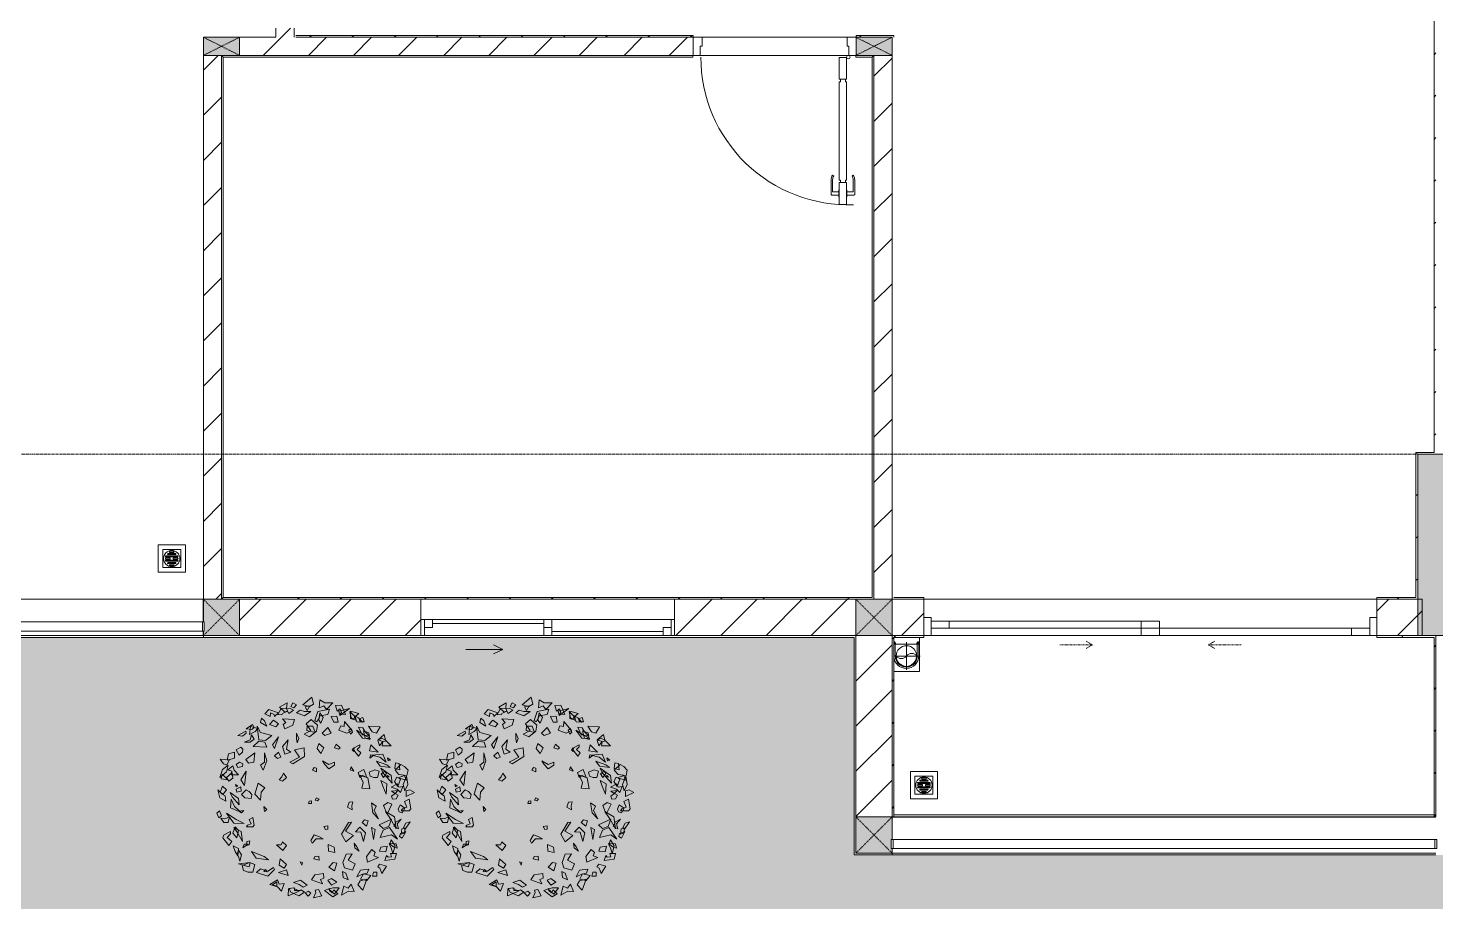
# Model space of a CAD drawing. Header units: millimetres. Extents: x 5359 to 218750, y -16347 to 109893.
# Drawn here: x 61286 to 69053, y 23068 to 27887 of the extents above; entities that cross this region are included whole.
import ezdxf

# ---------------------------------------------------------------- set-up
doc = ezdxf.new("R2010")
doc.units = ezdxf.units.MM
for name, pattern in [('Dash', [6, 3, -3]), ('Grid Line', [22.225, 12.7, -3.175, 3.175, -3.175]), ('IMPORT-CENTER _3_', [10.16, 6.35, -1.27, 1.27, -1.27])]:
    doc.linetypes.add(name, pattern=pattern)
for name, color, linetype, lineweight in [('0-1', 7, 'Continuous', 5), ('A-DETL-GENF-1', 9, 'Continuous', 9), ('A-DOOR', 31, 'Continuous', 9), ('A-DOOR-1', 9, 'Continuous', 9), ('A-DOOR-FRAM', 31, 'Continuous', 9), ('A-DOOR-HDLN', 31, 'Dash', 9), ('A-FLOR-1', 9, 'Continuous', 9), ('A-FLOR-HRAL', 11, 'Continuous', 9), ('A-FLOR-HRAL-1', 9, 'Continuous', 9), ('A-FLOR-PATT', 8, 'Continuous', 9), ('A-GLAZ', 151, 'Continuous', 9), ('A-WALL', 113, 'Continuous', 9), ('A-WALL-1', 53, 'Continuous', 18), ('A-WALL-2', 9, 'Continuous', 9), ('A-WALL-3', 113, 'Continuous', 18), ('A-WALL-PATT-1', 10, 'Continuous', 9), ('A-WALL-PATT-2', 9, 'Continuous', 9), ('A-WALL-PATT-3', 111, 'Continuous', 9), ('G-IMPT', 8, 'Continuous', 9), ('G-IMPT-1', 8, 'IMPORT-CENTER _3_', 9), ('I-WALL-1', 53, 'Continuous', 18), ('I-WALL-2', 9, 'Continuous', 9), ('L-PLNT', 71, 'Continuous', 9), ('M-EQPM', 50, 'Continuous', 9), ('S-BEAM-1', 9, 'Continuous', 9), ('S-COLS', 52, 'Continuous', 9), ('S-COLS-1', 253, 'Continuous', 5), ('S-COLS-2', 53, 'Continuous', 18), ('S-COLS-3', 9, 'Continuous', 9), ('S-COLS-4', 52, 'Continuous', 18), ('S-COLS-5', 52, 'Dash', 9), ('S-COLS-HDLN', 52, 'Dash', 9), ('S-COLS-HDLN-1', 9, 'Dash', 9), ('S-GRID-1', 1, 'Grid Line', 9)]:
    doc.layers.add(name, color=color, linetype=linetype, lineweight=lineweight)
pattern_1 = [(45, (0, 0), (-124.4508, 124.4508), [])]
pattern_2 = [(45, (0, 0), (-116.67262, 116.67262), [])]

# ---------------------------------------------------------------- blocks, each defined once
blk = doc.blocks.new('NCV_TKTC_KET CAU_rvt-1-TKCS_MB ĐỊNH VỊ CỔNG-HÀNG RÀO')
at = {"layer": 'S-COLS-1'}
blk.add_hatch(color=256, dxfattribs=at).paths.add_polyline_path([(69352.6, 24536.9), (69352.6, 25536.9), (68952.6, 25536.9), (68952.6, 24536.9)])
at = {"layer": 'S-BEAM-1'}
blk.add_line((69052.6, 23535.3), (66052.6, 23535.3), dxfattribs=at)
at = {"layer": 'S-COLS-2'}
for p, q in [((69352.6, 25536.9), (68952.6, 25536.9)), ((68952.6, 25536.9), (68952.6, 24536.9)), ((68952.6, 24536.9), (69352.6, 24536.9))]:
    blk.add_line(p, q, dxfattribs=at)
blk = doc.blocks.new('DOOR_CW_01 CANH MO-PANEL KINH - DIW_01-900x2200-CỬA GỖ VÂN LAMINATE-553393-TKCS_MB ĐỊNH VỊ CỔNG-HÀNG RÀO')
at = {"layer": 'A-DETL-GENF-1'}
for p, q in [((-397, 872), (-357, 872)), ((-397, 752), (-397, 872)), ((-357, 872), (-357, 752)), ((-442, 737), (-442, 816.5)), ((-399, 820.5), (-438, 820.5)), ((-434, 799.5), (-434, 737)), ((-399, 803.5), (-430, 803.5)), ((-399, 831.8), (-397, 831.8)), ((-399, 792.2), (-399, 831.8)), ((-397, 792.2), (-399, 792.2)), ((-397, 792.2), (-397, 831.8)), ((-357, 792.2), (-357, 831.8)), ((-355, 831.8), (-357, 831.8)), ((-357, 792.2), (-355, 792.2)), ((-355, 792.2), (-355, 831.8)), ((-355, 820.5), (-316, 820.5)), ((-355, 803.5), (-324, 803.5)), ((-320, 799.5), (-320, 737)), ((-312, 737), (-312, 816.5)), ((-433.9, 711.2), (-427.3, 715.8)), ((-357, 752), (-397, 752)), ((-397, 738), (-391, 738)), ((-397, 738), (-397, 196)), ((-363, 752), (-391, 752)), ((-391, 752), (-391, 738)), ((-363, 738), (-363, 752)), ((-357, 738), (-363, 738)), ((-357, 196), (-357, 738)), ((-320.1, 711.2), (-326.7, 715.8)), ((-397, 196), (-391, 196)), ((-357, 182), (-397, 182)), ((-397, 182), (-397, 62)), ((-391, 196), (-391, 182)), ((-391, 182), (-363, 182)), ((-357, 196), (-363, 196)), ((-363, 182), (-363, 196)), ((-357, 62), (-357, 182)), ((-397, 62), (-357, 62))]:
    blk.add_line(p, q, dxfattribs=at)
blk.add_circle((-407, 60), 10, dxfattribs=at)
for centre, radius, start, end in [((-407, 60), 814, 360, 92), ((-438, 816.5), 4, 90, 180), ((-430, 799.5), 4, 90, 180), ((-324, 799.5), 4, 360, 90), ((-316, 816.5), 4, 0, 90), ((-397, 737), 45, 180, 215), ((-397, 737), 37, 180, 215), ((-357, 737), 37, 325, 0), ((-357, 737), 45, 325, 0)]:
    blk.add_arc(centre, radius, start, end, dxfattribs=at)
at = {"layer": 'A-DOOR-1'}
for p, q in [((-410, 50), (-450, 50)), ((-450, 50), (-450, -50)), ((-410, 0), (-410, 50)), ((-400, 0), (-410, 0)), ((-407, 50), (-382, 50)), ((-400, -50), (-400, 0)), ((410, 0), (400, 0)), ((400, 0), (400, -50)), ((450, 50), (410, 50)), ((410, 50), (410, 0)), ((450, -50), (450, 50)), ((-450, -50), (-400, -50)), ((400, -50), (450, -50))]:
    blk.add_line(p, q, dxfattribs=at)
blk = doc.blocks.new('Railing - 50 x 10mm-457210-TKCS_MB ĐỊNH VỊ CỔNG-HÀNG RÀO')
at = {"layer": 'A-FLOR-HRAL-1'}
for p, q in [((25, 5), (-25, 5)), ((-25, 5), (-25, -5)), ((25, -5), (25, 5)), ((-25, -5), (25, -5))]:
    blk.add_line(p, q, dxfattribs=at)
blk = doc.blocks.new('Railing - Railing-641389-TKCS_MB ĐỊNH VỊ CỔNG-HÀNG RÀO')
at = {"layer": 'A-FLOR-HRAL-1'}
for p, q in [((39339.1, 15351.2), (38244.1, 15351.2)), ((38244.1, 15301.2), (39339.1, 15301.2))]:
    blk.add_line(p, q, dxfattribs=at)
at = {"rotation": 90.00000000000001}
for p in [(38219.1, 15326.2), (39344.1, 15326.2)]:
    blk.add_blockref('Railing - 50 x 10mm-457210-TKCS_MB ĐỊNH VỊ CỔNG-HÀNG RÀO', p, dxfattribs=at)
blk = doc.blocks.new('G1_SOF - BO TRU - 100x200-745959-TKCS_MB ĐỊNH VỊ CỔNG-HÀNG RÀO')
at = {"layer": 'S-COLS-3'}
blk.add_hatch(color=256, dxfattribs=at).paths.add_polyline_path([(50, -100), (50, 98.4), (-50, 98.4), (-50, -100), (0, -100)])
at = {"layer": 'S-COLS-2'}
for p, q in [((-50, 98.4), (-50, -100)), ((50, -100), (50, 98.4)), ((-50, -100), (50, -100))]:
    blk.add_line(p, q, dxfattribs=at)
at = {"layer": 'S-COLS-HDLN-1'}
for p, q in [((50, 100), (-50, -100)), ((-50, 100), (50, -100))]:
    blk.add_line(p, q, dxfattribs=at)
blk = doc.blocks.new('G1_SOF - BO TRU - 100x200-V25-TKCS_MB ĐỊNH VỊ CỔNG-HÀNG RÀO')
at = {"layer": 'S-COLS-3'}
blk.add_hatch(color=256, dxfattribs=at).paths.add_polyline_path([(50, -100), (50, 100), (-50, 100), (-50, -100)])
at = {"layer": 'S-COLS-2'}
for p, q in [((50, 100), (-50, 100)), ((-50, 100), (-50, -100)), ((50, -100), (50, 100)), ((-50, -100), (50, -100))]:
    blk.add_line(p, q, dxfattribs=at)
at = {"layer": 'S-COLS-HDLN-1'}
for p, q in [((50, 100), (-50, -100)), ((-50, 100), (50, -100))]:
    blk.add_line(p, q, dxfattribs=at)
blk = doc.blocks.new('Railing - Railing-790605-TKCS_MB ĐỊNH VỊ CỔNG-HÀNG RÀO')
at = {"layer": 'A-FLOR-HRAL-1'}
for p, q in [((39444.1, 18476.2), (39454.1, 18466.2)), ((39454.1, 18466.2), (42044.2, 18466.2)), ((39454.1, 15486.2), (39454.1, 18466.2)), ((42044.2, 18476.2), (42044.2, 18466.2)), ((42944.2, 18466.2), (42944.2, 18476.2)), ((42944.2, 18466.2), (43034.1, 18466.2)), ((43044.1, 18476.2), (43034.1, 18466.2)), ((43034.1, 18466.2), (43034.1, 15486.2)), ((39444.1, 15476.2), (39454.1, 15486.2))]:
    blk.add_line(p, q, dxfattribs=at)
blk = doc.blocks.new('NCV_TKTC_TANG 1_rvt-1-TKCS_MB ĐỊNH VỊ CỔNG-HÀNG RÀO')
at = {"layer": 'A-WALL-PATT-1'}
h = blk.add_hatch(dxfattribs=at)
h.set_pattern_fill('FP_2', color=256, style=0, pattern_type=2)
h.set_pattern_definition(pattern_1)
h.paths.add_polyline_path([(62752.6, 27836.9), (62752.6, 27886.9), (62652.6, 27886.9), (62652.6, 27836.9), (62702.6, 27836.9)])
h.paths.add_polyline_path([(62702.6, 28786.9), (62752.6, 28786.9), (62752.6, 28836.9), (62652.6, 28836.9), (62652.6, 28786.9)])
h = blk.add_hatch(dxfattribs=at)
h.set_pattern_fill('FP_2', color=256, style=0, pattern_type=2)
h.set_pattern_definition(pattern_1)
h.paths.add_polyline_path([(63459.6, 27736.9), (64954.2, 27736.9), (64954.2, 27836.9), (62452.6, 27836.9), (62452.6, 27736.9)])
h = blk.add_hatch(dxfattribs=at)
h.set_pattern_fill('FP_2', color=256, style=0, pattern_type=2)
h.set_pattern_definition(pattern_1)
h.paths.add_polyline_path([(62252.6, 24736.9), (62352.6, 24736.9), (62352.6, 27736.9), (62252.6, 27736.9), (62252.6, 24746.9)])
h = blk.add_hatch(dxfattribs=at)
h.set_pattern_fill('FP_2', color=256, style=0, pattern_type=2)
h.set_pattern_definition(pattern_1)
h.paths.add_polyline_path([(66052.6, 24736.9), (66052.6, 27736.9), (65952.6, 27736.9), (65952.6, 24736.9)])
at = {"layer": 'A-WALL-PATT-2'}
h = blk.add_hatch(dxfattribs=at)
h.set_pattern_fill('FP_3', color=256, style=0, pattern_type=2)
h.set_pattern_definition(pattern_2)
h.paths.add_polyline_path([(69052.6, 25546.9), (69052.6, 32236.9), (69042.6, 32236.9), (69042.6, 25546.9)])
h = blk.add_hatch(dxfattribs=at)
h.set_pattern_fill('FP_3', color=256, style=0, pattern_type=2)
h.set_pattern_definition(pattern_2)
h.paths.add_polyline_path([(66052.6, 27836.9), (66062.6, 27836.9), (66062.6, 27846.9), (65854.2, 27846.9), (65854.2, 27836.9), (65952.6, 27836.9)])
h.paths.add_polyline_path([(62762.6, 27836.9), (64954.2, 27836.9), (64954.2, 27846.9), (62762.6, 27846.9)])
h = blk.add_hatch(dxfattribs=at)
h.set_pattern_fill('FP_3', color=256, style=0, pattern_type=2)
h.set_pattern_definition(pattern_2)
h.paths.add_polyline_path([(68942.6, 24746.9), (68952.6, 24746.9), (68952.6, 25546.9), (68942.6, 25546.9), (68942.6, 25075.3)])
h = blk.add_hatch(dxfattribs=at)
h.set_pattern_fill('FP_3', color=256, style=0, pattern_type=2)
h.set_pattern_definition(pattern_2)
h.paths.add_polyline_path([(65952.6, 24736.9), (65952.6, 24746.9), (62362.6, 24746.9), (62362.6, 24736.9), (65880.5, 24736.9)])
h = blk.add_hatch(dxfattribs=at)
h.set_pattern_fill('FP_3', color=256, style=0, pattern_type=2)
h.set_pattern_definition(pattern_2)
h.paths.add_polyline_path([(68727.6, 24736.9), (68952.6, 24736.9), (68952.6, 24746.9), (68727.6, 24746.9)])
h.paths.add_polyline_path([(66227.6, 24736.9), (66227.6, 24746.9), (66062.6, 24746.9), (66062.6, 24736.9)])
h = blk.add_hatch(dxfattribs=at)
h.set_pattern_fill('FP_3', color=256, style=0, pattern_type=2)
h.set_pattern_definition(pattern_2)
h.paths.add_polyline_path([(66052.6, 23537.4), (66062.6, 23537.4), (66062.6, 24536.9), (66052.6, 24536.9), (66052.6, 24089)])
h = blk.add_hatch(dxfattribs=at)
h.set_pattern_fill('FP_3', color=256, style=0, pattern_type=2)
h.set_pattern_definition(pattern_2)
h.paths.add_polyline_path([(69052.6, 24526.9), (69052.6, 24536.9), (68727.6, 24536.9), (68727.6, 24526.9), (69042.6, 24526.9)])
h.paths.add_polyline_path([(66227.6, 24526.9), (66227.6, 24536.9), (66062.6, 24536.9), (66062.6, 24526.9), (66223.6, 24526.9)])
h = blk.add_hatch(dxfattribs=at)
h.set_pattern_fill('FP_3', color=256, style=0, pattern_type=2)
h.set_pattern_definition(pattern_2)
h.paths.add_polyline_path([(69042.6, 23537.4), (69052.6, 23537.4), (69052.6, 24526.9), (69042.6, 24526.9), (69042.6, 24089)])
at = {"layer": 'A-FLOR-1'}
for p, q in [((65004.2, 27836.9), (65804.2, 27836.9)), ((65814.2, 27736.9), (64994.2, 27736.9)), ((66227.6, 24736.9), (68727.6, 24736.9)), ((68727.6, 24736.9), (66227.6, 24736.9)), ((66267.6, 24536.9), (67427.6, 24536.9)), ((66052.6, 23536.9), (69052.6, 23536.9))]:
    blk.add_line(p, q, dxfattribs=at)
at = {"layer": 'A-WALL-1'}
for p, q in [((62652.6, 27836.9), (62452.6, 27836.9)), ((62352.6, 24736.9), (62352.6, 27736.9)), ((65952.6, 27736.9), (65952.6, 24736.9)), ((66052.6, 24736.9), (66052.6, 27736.9)), ((62252.6, 24746.9), (62252.6, 24736.9)), ((62252.6, 24736.9), (62352.6, 24736.9)), ((65952.6, 24736.9), (66052.6, 24736.9))]:
    blk.add_line(p, q, dxfattribs=at)
at = {"layer": 'A-WALL-2'}
for p, q in [((62652.6, 27886.9), (62652.6, 27836.9)), ((62752.6, 27836.9), (62752.6, 27886.9)), ((64954.2, 27836.9), (62762.6, 27836.9)), ((62762.6, 27836.9), (64954.2, 27836.9)), ((65004.2, 27836.9), (65804.2, 27836.9)), ((62252.6, 27736.9), (62252.6, 24746.9)), ((62452.6, 27736.9), (64954.2, 27736.9)), ((65814.2, 27736.9), (64994.2, 27736.9)), ((61152.6, 24736.9), (62252.2, 24736.9)), ((62252.2, 24611.9), (62252.2, 24736.9)), ((62252.2, 24536.9), (62252.2, 24561.9))]:
    blk.add_line(p, q, dxfattribs=at)
at = {"layer": 'I-WALL-1'}
for p, q in [((69042.6, 32226.9), (69042.6, 25546.9)), ((64954.2, 27846.9), (62762.6, 27846.9)), ((64954.2, 27836.9), (64954.2, 27846.9)), ((66062.6, 27846.9), (65854.2, 27846.9)), ((65854.2, 27846.9), (65854.2, 27836.9)), ((66062.6, 27836.9), (66062.6, 27846.9)), ((68952.6, 25546.9), (68942.6, 25546.9)), ((68942.6, 25546.9), (68942.6, 24746.9)), ((69042.6, 25546.9), (68952.6, 25546.9)), ((68952.6, 24746.9), (68952.6, 25536.9)), ((68952.6, 25536.9), (69052.6, 25536.9)), ((65942.6, 24746.9), (62362.6, 24746.9)), ((62362.6, 24736.9), (63452.6, 24736.9)), ((64852.6, 24736.9), (65952.6, 24736.9)), ((65952.6, 24736.9), (65952.6, 24746.9)), ((66227.6, 24746.9), (66062.6, 24746.9)), ((66062.6, 24736.9), (66227.6, 24736.9)), ((66227.6, 24736.9), (66227.6, 24746.9)), ((68942.6, 24746.9), (68727.6, 24746.9)), ((68727.6, 24746.9), (68727.6, 24736.9)), ((68727.6, 24736.9), (68952.6, 24736.9)), ((68952.6, 24736.9), (68952.6, 24746.9)), ((66052.6, 24536.9), (66052.6, 23537.4)), ((66062.6, 24536.9), (66052.6, 24536.9)), ((66227.6, 24536.9), (66062.6, 24536.9)), ((66062.6, 23537.4), (66062.6, 24526.9)), ((66062.6, 24526.9), (66227.6, 24526.9)), ((66227.6, 24526.9), (66227.6, 24536.9)), ((69052.6, 24536.9), (68727.6, 24536.9)), ((68727.6, 24536.9), (68727.6, 24526.9)), ((68727.6, 24526.9), (69042.6, 24526.9)), ((69042.6, 24526.9), (69042.6, 23537.4)), ((69052.6, 24526.9), (69052.6, 24536.9)), ((69052.6, 23537.4), (69052.6, 24526.9)), ((66052.6, 23537.4), (66062.6, 23537.4)), ((69042.6, 23537.4), (69052.6, 23537.4))]:
    blk.add_line(p, q, dxfattribs=at)
at = {"layer": 'I-WALL-2'}
for p, q in [((66062.6, 23547.4), (69042.6, 23547.4)), ((69042.6, 23537.4), (66062.6, 23537.4))]:
    blk.add_line(p, q, dxfattribs=at)
at = {"layer": 'A-DOOR-1', "rotation": 180}
blk.add_blockref('DOOR_CW_01 CANH MO-PANEL KINH - DIW_01-900x2200-CỬA GỖ VÂN LAMINATE-553393-TKCS_MB ĐỊNH VỊ CỔNG-HÀNG RÀO', (65404.2, 27786.9), dxfattribs=at)
at = {"layer": 'A-FLOR-HRAL-1'}
for name in ['Railing - Railing-790605-TKCS_MB ĐỊNH VỊ CỔNG-HÀNG RÀO', 'Railing - Railing-641389-TKCS_MB ĐỊNH VỊ CỔNG-HÀNG RÀO']:
    blk.add_blockref(name, (22908.5, 9260.7), dxfattribs=at)
at = {"layer": 'S-COLS-3', "rotation": 89.99999999999945}
for name, p in [('G1_SOF - BO TRU - 100x200-V25-TKCS_MB ĐỊNH VỊ CỔNG-HÀNG RÀO', (62352.6, 27786.9)), ('G1_SOF - BO TRU - 100x200-745959-TKCS_MB ĐỊNH VỊ CỔNG-HÀNG RÀO', (65952.6, 27786.9))]:
    blk.add_blockref(name, p, dxfattribs=at)
blk = doc.blocks.new('1_FAMILY RVT - W01-WxH 1400x1400xmm-389822-TKCS_MB ĐỊNH VỊ CỔNG-HÀNG RÀO')
at = {"layer": 'A-GLAZ'}
for p, q in [((248.4, 172.39), (299.2, 197.79)), ((248.4, 172.39), (299.2, 146.99)), ((248.4, 172.39), (451.6, 172.39)), ((-700, 96.19), (-700, -103.81)), ((700, 96.19), (-700, 96.19)), ((-700, 96.19), (-636.5, 96.19)), ((-680.95, 96.19), (-680.95, 7.29)), ((-636.5, 96.19), (-22.225, 96.19)), ((-636.5, 96.19), (-636.5, 51.74)), ((-22.225, 7.29), (-22.225, 96.19)), ((-22.225, 96.19), (22.225, 96.19)), ((22.225, 96.19), (680.95, 96.19)), ((22.225, 96.19), (22.225, 7.29)), ((680.95, 96.19), (700, 96.19)), ((680.95, 96.19), (680.95, 7.29)), ((700, -103.81), (700, 96.19)), ((-700, 7.29), (-680.95, 7.29)), ((-636.5, 51.74), (-680.95, 51.74)), ((-680.95, 7.29), (-22.225, 7.29)), ((-636.5, 73.965), (-22.225, 73.965)), ((22.225, 51.74), (-22.225, 51.74)), ((-22.225, 7.29), (22.225, 7.29)), ((22.225, 29.515), (636.5, 29.515)), ((22.225, 7.29), (636.5, 7.29)), ((636.5, 51.74), (636.5, 7.29)), ((680.95, 51.74), (636.5, 51.74)), ((636.5, 7.29), (700, 7.29)), ((-700, -103.81), (700, -103.81))]:
    blk.add_line(p, q, dxfattribs=at)
blk = doc.blocks.new('DEG_02-DEG_03 - DEG_02-2500x2400mm-CỬA ĐI 02 CÁNH TRƯỢT-625766-TKCS_MB ĐỊNH VỊ CỔNG-HÀNG RÀO')
at = {"layer": 'A-DOOR'}
for p, q in [((-1110, 100), (-1210, 100)), ((-1210, 100), (-1210, 60)), ((-1110, 60), (-1110, 100)), ((-1110, 100), (-50, 100)), ((50, 100), (-50, 100)), ((-50, 100), (-50, 60)), ((50, 60), (50, 100)), ((-1210, 60), (-1110, 60)), ((-50, 60), (-1110, 60)), ((50, 60), (-50, 60)), ((-50, 60), (-50, 20)), ((-50, 60), (50, 60)), ((-50, 20), (50, 20)), ((50, 20), (50, 60)), ((50, 60), (1110, 60)), ((1110, 20), (50, 20)), ((1210, 60), (1110, 60)), ((1110, 60), (1110, 20)), ((1110, 20), (1210, 20)), ((1210, 20), (1210, 60))]:
    blk.add_line(p, q, dxfattribs=at)
at = {"layer": 'A-DOOR-FRAM'}
for p, q in [((-1210, 100), (-1250, 100)), ((-1250, 100), (-1250, 0)), ((-1210, 0), (-1210, 100)), ((1250, 100), (1210, 100)), ((1210, 100), (1210, 0)), ((1250, 0), (1250, 100)), ((-1250, 0), (-1210, 0)), ((1210, 0), (1250, 0))]:
    blk.add_line(p, q, dxfattribs=at)
at = {"layer": 'A-DOOR-HDLN'}
for p, q in [((-320.4, 151.1), (-355, 171.1)), ((320.4, 151.1), (355, 171.1)), ((-500.4, 151.1), (-320.4, 151.1)), ((-320.4, 151.1), (-355, 131.1)), ((320.4, 151.1), (355, 131.1)), ((500.4, 151.1), (320.4, 151.1))]:
    blk.add_line(p, q, dxfattribs=at)
blk = doc.blocks.new('Railing - 50 x 10mm-1251311-TKCS_MB ĐỊNH VỊ CỔNG-HÀNG RÀO')
at = {"layer": 'A-FLOR-HRAL'}
for p, q in [((25, 5), (-25, 5)), ((-25, 5), (-25, -5)), ((25, -5), (25, 5)), ((-25, -5), (25, -5))]:
    blk.add_line(p, q, dxfattribs=at)
blk = doc.blocks.new('Railing - Railing-1602710-TKCS_MB ĐỊNH VỊ CỔNG-HÀNG RÀO')
at = {"layer": 'A-FLOR-HRAL'}
for p, q in [((69047.6, 23412.4), (66057.6, 23412.4)), ((66057.6, 23362.4), (69047.6, 23362.4))]:
    blk.add_line(p, q, dxfattribs=at)
at = {"rotation": 90}
for p in [(66052.6, 23387.4), (69052.6, 23387.4)]:
    blk.add_blockref('Railing - 50 x 10mm-1251311-TKCS_MB ĐỊNH VỊ CỔNG-HÀNG RÀO', p, dxfattribs=at)
blk = doc.blocks.new('TKTC_XREF_251221_MB TANG 1 - TKTC_XREF_260130_MB TANG 1_dwg_CUM U_DN100-V135-TKCS_MB ĐỊNH VỊ CỔNG-HÀNG RÀO')
at = {"layer": 'G-IMPT'}
blk.add_hatch(color=256, dxfattribs=at).paths.add_polyline_path([(61, 0), (58.9, 15.8), (52.8, 30.5), (43.1, 43.1), (30.5, 52.8), (15.8, 58.9), (0, 61), (0, 57), (14.8, 55.1), (28.5, 49.4), (40.3, 40.3), (49.4, 28.5), (55.1, 14.8), (57, 0), (55.1, -14.8), (49.4, -28.5), (40.3, -40.3), (28.5, -49.4), (14.8, -55.1), (0, -57), (0, -61), (15.8, -58.9), (30.5, -52.8), (43.1, -43.1), (52.8, -30.5), (58.9, -15.8)])
for p, q in [((-79.1, 66.6), (-79.1, 63.4)), ((-76.6, 66.6), (-76.6, 63.4)), ((-74.6, 66.6), (-74.6, 63.4)), ((-72.7, 69.3), (-72.7, 60.7)), ((-66.9, 67.9), (-71.7, 67.9)), ((-66.9, 62.1), (-71.7, 62.1)), ((-65, 69), (0, 69)), ((-79.1, -63.4), (-79.1, -66.6)), ((-76.6, -63.4), (-76.6, -66.6)), ((-74.6, -63.4), (-74.6, -66.6)), ((-72.7, -60.7), (-72.7, -68.6)), ((-66.9, -62.1), (-71.7, -62.1)), ((-66.9, -67.9), (-71.7, -67.9))]:
    blk.add_line(p, q, dxfattribs=at)
at = {"layer": 'G-IMPT', "flags": 128}
for points in [[(-72.7, 67.6), (-78.1, 67.6), (-78.1, 62.4), (-72.7, 62.4)], [(-71.7, 59.2), (-66.9, 59.2), (-66.9, 70.8), (-71.7, 70.8)], [(-66.9, 70.8), (-66.9, 72.7), (-65, 72.7), (-65, 57.3), (-66.9, 57.3), (-66.9, 59.2)], [(-65, 61), (0, 61), (0, 57)], [(-72.7, -62.4), (-78.1, -62.4), (-78.1, -67.6), (-72.7, -67.6)], [(-66.9, -68.7), (-66.9, -59.2), (-71.7, -59.2)], [(-66.9, -59.2), (-66.9, -57.3), (-65, -57.3), (-65, -68.7)], [(-65, -61), (0, -61), (0, -57)]]:
    blk.add_lwpolyline(points, dxfattribs=at)
at = {"layer": 'G-IMPT'}
for centre, radius, start, end in [((-78.1, 66.6), 0.96, 90, 180), ((-78.1, 63.4), 0.96, 180, 270), ((-71.1, 69.3), 1.56, 112.61986, 247.38014), ((-67.9, 65), 4.8, 143.1301, 216.8699), ((-71.1, 60.7), 1.56, 112.61986, 247.38014), ((0, 0), 69, 271.95476, 90), ((0, 0), 61, 270, 90), ((0, 0), 57, 270, 90), ((-78.1, -63.4), 0.96, 90, 180), ((-78.1, -66.6), 0.96, 180, 270), ((-71.1, -60.7), 1.56, 112.61986, 247.38014), ((-67.9, -65), 4.8, 143.1301, 216.8699)]:
    blk.add_arc(centre, radius, start, end, dxfattribs=at)
blk = doc.blocks.new('TKTC_XREF_251221_MB TANG 1 - TKTC_XREF_260130_MB TANG 1_dwg_$cc-V136-TKCS_MB ĐỊNH VỊ CỔNG-HÀNG RÀO')
at = {"layer": 'G-IMPT'}
blk.add_circle((0, 0), 0.5, dxfattribs=at)
for centre, radius, start, end in [((0, 0), 0.5, 90, 270), ((0.188, 0.25), 0.313, 126.8699, 233.1301), ((-0.188, -0.25), 0.313, 306.8699, 53.1301)]:
    blk.add_arc(centre, radius, start, end, dxfattribs=at)
at = {"layer": 'G-IMPT-1'}
for p, q in [((-0.673, 0), (0.673, 0)), ((0, -0.673), (0, 0.607))]:
    blk.add_line(p, q, dxfattribs=at)
blk = doc.blocks.new('TKTC_XREF_251221_MB TANG 1 - TKTC_XREF_260130_MB TANG 1_dwg_THU NUOC - THU NUOC-444531-TKCS_MB TẦNG 1-4202120-TKCS_MB ĐỊNH VỊ CỔNG-HÀNG RÀO')
at = {"layer": 'M-EQPM'}
for p, q in [((-23.3, 10.8), (40.9, 10.8)), ((40.9, 4.8), (-23.3, 4.8)), ((-11, 23.3), (28.5, 23.3)), ((28.5, 17.3), (-11, 17.3)), ((-1.1, 35.6), (18.5, 35.6)), ((18.5, 29.6), (-1.1, 29.6)), ((-23.3, -13.6), (40.9, -13.6)), ((40.9, -19.6), (-23.3, -19.6)), ((-11, -26.1), (28.5, -26.1)), ((28.5, -32.1), (-11, -32.1)), ((-1.1, -38.5), (18.5, -38.5)), ((18.5, -44.5), (-1.1, -44.5))]:
    blk.add_line(p, q, dxfattribs=at)
at = {"layer": 'M-EQPM', "flags": 128}
for points in [[(83.7, -79.4), (83.7, 70.6), (-66.3, 70.6), (-66.3, -79.4)], [(58.7, -54.4), (58.7, 45.6), (-41.3, 45.6), (-41.3, -54.4)]]:
    blk.add_lwpolyline(points, close=True, dxfattribs=at)
for points in [[(-23.3, -1.2), (0.7, -1.2), (0.7, -7.2), (-23.3, -7.2)], [(40.9, -7.2), (16.7, -7.2), (16.7, -1.2), (40.9, -1.2)]]:
    blk.add_lwpolyline(points, dxfattribs=at)
at = {"layer": 'M-EQPM'}
for centre, radius, start, end in [((8.7, -4.4), 45, 360, 180), ((8.7, -4.4), 45, 360, 180), ((-23.3, 7.8), 3, 90, 270), ((-11, 20.3), 3, 90, 270), ((-1.1, 32.6), 3, 90, 270), ((18.5, 32.6), 3, 270, 90), ((28.5, 20.3), 3, 270, 90), ((40.9, 7.8), 3, 270, 90), ((8.7, -4.4), 45, 180, 360), ((8.7, -4.4), 45, 180, 360), ((-23.3, -4.2), 3, 90, 270), ((-23.3, -16.6), 3, 90, 270), ((-11, -29.1), 3, 90, 270), ((-1.1, -41.5), 3, 90, 270), ((18.5, -41.5), 3, 270, 90), ((28.5, -29.1), 3, 270, 90), ((40.9, -4.2), 3, 270, 90), ((40.9, -16.6), 3, 270, 90)]:
    blk.add_arc(centre, radius, start, end, dxfattribs=at)
blk = doc.blocks.new('TKTC_XREF_251221_MB TANG 1 - TKTC_XREF_260130_MB TANG 1_dwg-4202109-TKCS_MB ĐỊNH VỊ CỔNG-HÀNG RÀO')
at = {"layer": 'G-IMPT'}
blk.add_line((-137089.5, -376857.8), (-136948.6, -376857.8), dxfattribs=at)
at = {"layer": 'G-IMPT', "flags": 128}
for points in [[(-137089.5, -376857.7), (-136948.3, -376857.7), (-136948.6, -376819.7)], [(-136948.6, -376857.8), (-136948.6, -377007.5), (-137089.1, -377007.5)]]:
    blk.add_lwpolyline(points, dxfattribs=at)
for p in [(-141082.3, -376380.4), (-136932.3, -377630.4)]:
    blk.add_blockref('TKTC_XREF_251221_MB TANG 1 - TKTC_XREF_260130_MB TANG 1_dwg_THU NUOC - THU NUOC-444531-TKCS_MB TẦNG 1-4202120-TKCS_MB ĐỊNH VỊ CỔNG-HÀNG RÀO', p)
for name, p, xscale, yscale, zscale, rotation in [('TKTC_XREF_251221_MB TANG 1 - TKTC_XREF_260130_MB TANG 1_dwg_CUM U_DN100-V135-TKCS_MB ĐỊNH VỊ CỔNG-HÀNG RÀO', (-137021, -376922.7), 0.9975000000000007, 0.9975000000000007, 0.9975000000000007, 270.0009913382947), ('TKTC_XREF_251221_MB TANG 1 - TKTC_XREF_260130_MB TANG 1_dwg_$cc-V136-TKCS_MB ĐỊNH VỊ CỔNG-HÀNG RÀO', (-137020.1, -376922.7), 113.7150000000073, 113.7150000000073, 113.7150000000073, 89.99900866374671)]:
    blk.add_blockref(name, p, dxfattribs=dict(xscale=xscale, yscale=yscale, zscale=zscale, rotation=rotation))
blk = doc.blocks.new('TKTC_XREF_251221_MB TANG 1 - TKTC_XREF_251221_MB TANG 1-2038492-TKCS_MB ĐỊNH VỊ CỔNG-HÀNG RÀO')
blk.add_blockref('TKTC_XREF_251221_MB TANG 1 - TKTC_XREF_260130_MB TANG 1_dwg-4202109-TKCS_MB ĐỊNH VỊ CỔNG-HÀNG RÀO', (169499.1, 384109.7))
blk = doc.blocks.new('CAY BACH TRINH - CAY BACH TRINH_dwg-2249800-TKCS_MB ĐỊNH VỊ CỔNG-HÀNG RÀO')
at = {"layer": 'G-IMPT', "flags": 128}
for points in [[(-357, 1653), (-250, 1541), (-201, 1603), (-123, 1566), (-133, 1703), (-220, 1653)], [(7, 1749), (-25, 1628), (43, 1591), (160, 1616)], [(-715, 1368), (-728, 1408), (-805, 1472), (-663, 1508), (-663, 1385)], [(-648, 1504), (-672, 1392), (-758, 1347), (-746, 1419), (-706, 1444)], [(-477, 1437), (-459, 1512), (-646, 1555)], [(-578, 1452), (-505, 1613), (-404, 1608), (-431, 1511), (-482, 1548), (-505, 1489), (-486, 1456)], [(-83, 1327), (-48, 1351), (-99, 1506), (-301, 1542), (-270, 1454), (-140, 1428)], [(-133, 1478), (-191, 1403), (-152, 1303), (-113, 1353)], [(23, 1503), (131, 1428), (267, 1478), (209, 1528), (131, 1503)], [(121, 1587), (40, 1602), (86, 1521)], [(335, 1653), (267, 1616), (316, 1566), (365, 1591)], [(533, 1553), (590, 1452), (520, 1446), (509, 1467), (423, 1512), (399, 1468), (319, 1525), (383, 1562)], [(423, 1516), (443, 1553), (433, 1653), (560, 1578), (472, 1491)], [(579, 1478), (745, 1541), (813, 1466), (725, 1416), (716, 1478), (657, 1453), (647, 1416)], [(-1174, 1238), (-1112, 1130), (-1037, 1152), (-972, 1252)], [(-989, 1076), (-860, 1099), (-799, 1231), (-876, 1225), (-913, 1152)], [(-874, 1403), (-896, 1328), (-826, 1327), (-809, 1379)], [(-870, 1320), (-769, 1323), (-719, 1438), (-798, 1395)], [(-556, 1333), (-692, 1179), (-600, 1129), (-460, 1181), (-492, 1255), (-553, 1247)], [(-428, 1425), (-446, 1319), (-376, 1318), (-327, 1420)], [(-269, 1228), (-328, 1128), (-220, 1091), (-172, 1128)], [(14, 1366), (-94, 1266), (-74, 1166), (43, 1066), (140, 1116), (23, 1178), (101, 1291)], [(-50, 1140), (92, 1178), (86, 1252), (-14, 1249)], [(511, 1378), (306, 1366), (335, 1266), (472, 1203), (501, 1278), (452, 1316)], [(667, 1353), (579, 1291), (628, 1241), (735, 1278)], [(696, 1091), (891, 1141), (949, 1253), (920, 1016), (803, 1003)], [(871, 1391), (823, 1341), (784, 1253), (891, 1316)], [(1064, 1244), (1080, 1108), (985, 1158), (937, 1212)], [(1027, 1278), (998, 1228), (1037, 1191), (1135, 1203)], [(-1364, 914), (-1208, 910), (-1218, 988), (-1136, 1017), (-1240, 1107), (-1267, 1010)], [(-1164, 910), (-1135, 1007), (-1204, 1044), (-1282, 1000), (-1216, 980)], [(-766, 1181), (-866, 1042), (-1009, 1038), (-900, 1094)], [(-996, 1019), (-915, 1047), (-883, 1171), (-978, 1137)], [(-697, 1145), (-671, 1210), (-634, 1180), (-660, 1114)], [(267, 1128), (228, 1041), (257, 966), (267, 1041)], [(413, 1016), (443, 853), (365, 803), (472, 766), (511, 903)], [(647, 866), (579, 1066), (686, 928)], [(813, 978), (784, 891), (1018, 903), (920, 991)], [(1047, 1103), (998, 1028), (1066, 978), (1164, 978), (1066, 1016)], [(1144, 1166), (1135, 1128), (1203, 1078), (1281, 1091)], [(-1279, 631), (-1217, 768), (-1027, 752), (-1169, 714)], [(-1010, 928), (-1137, 803), (-990, 828)], [(-993, 702), (-1009, 756), (-1064, 751)], [(-840, 791), (-799, 735), (-718, 839), (-724, 876), (-821, 927), (-821, 894), (-775, 847)], [(-717, 878), (-717, 816), (-688, 841)], [(-415, 941), (-483, 878), (-454, 853), (-386, 878)], [(-113, 953), (-201, 878), (-152, 778), (-84, 866)], [(140, 878), (131, 728), (335, 603), (384, 628), (218, 716), (306, 841)], [(579, 803), (540, 716), (599, 691), (647, 741)], [(823, 791), (784, 653), (842, 491), (891, 578), (823, 628)], [(988, 791), (1008, 628), (1096, 616), (1144, 678)], [(1261, 753), (1203, 803), (1193, 853), (1232, 891), (1310, 841)], [(1339, 702), (1463, 665), (1444, 774), (1337, 802)], [(-1595, 553), (-1527, 591), (-1429, 491), (-1497, 416), (-1634, 403), (-1653, 491)], [(-1424, 524), (-1440, 618), (-1501, 607), (-1513, 501)], [(-1380, 266), (-1361, 403), (-1185, 528), (-1224, 441)], [(-1302, 703), (-1351, 666), (-1312, 653)], [(-1109, 650), (-1174, 560), (-1345, 537), (-1285, 585)], [(-1065, 367), (-1127, 366), (-1158, 473), (-1082, 500), (-981, 458), (-1000, 389)], [(-942, 366), (-893, 503), (-795, 453), (-825, 366), (-873, 403)], [(-721, 477), (-654, 499), (-671, 550)], [(-220, 591), (-289, 516), (-386, 578), (-386, 628), (-289, 591), (-181, 653)], [(-74, 528), (-35, 541), (-6, 491), (-74, 466)], [(1310, 591), (1252, 628), (1193, 603), (1203, 553), (1281, 541)], [(1270, 413), (1394, 410), (1386, 473), (1452, 496), (1368, 568), (1347, 490)], [(1422, 673), (1471, 586), (1531, 604), (1583, 684)], [(1447, 578), (1476, 466), (1593, 366), (1544, 503)], [(-1597, 135), (-1570, 248), (-1626, 391), (-1648, 247)], [(-1619, 320), (-1482, 361), (-1595, 398)], [(-1363, 198), (-1471, 259), (-1494, 200), (-1562, 210), (-1523, 107), (-1467, 166)], [(-1478, 213), (-1422, 297), (-1459, 373), (-1523, 336)], [(-1328, 370), (-1279, 378), (-1302, 402)], [(-1274, 77), (-1290, 255), (-1183, 312), (-1221, 219)], [(-1283, 435), (-1251, 475), (-1188, 428), (-1232, 366)], [(-855, 181), (-881, 279), (-825, 405), (-958, 362), (-994, 169)], [(491, 441), (443, 366), (511, 303), (569, 328), (521, 378)], [(813, 191), (881, 116), (891, -22), (988, 78), (930, 266)], [(1135, 478), (1232, 328), (1164, 228), (1154, 328)], [(1319, 245), (1280, 215), (1311, 205)], [(1378, 453), (1369, 353), (1437, 303), (1476, 366)], [(1553, 425), (1451, 325), (1568, 345)], [(-1619, 40), (-1622, 139), (-1683, 152), (-1767, 105)], [(-1482, 60), (-1448, -1), (-1384, -6), (-1369, 43), (-1433, 90)], [(-1478, 141), (-1429, 91), (-1371, 128)], [(-74, 16), (-123, -9), (-94, -34), (-55, -22)], [(1085, 125), (1140, 155), (1218, 75), (1163, 15), (1054, 5), (1038, 75)], [(1310, 166), (1300, 116), (1222, 128), (1232, 203)], [(1256, -105), (1272, 5), (1412, 105), (1381, 35)], [(1476, 153), (1534, 78), (1583, 116), (1544, 216)], [(1624, 156), (1594, 16), (1487, -41), (1502, 50), (1551, 81)], [(-1595, -47), (-1673, -9), (-1702, -172), (-1673, -209), (-1536, -209), (-1556, -172), (-1634, -147)], [(-1515, -106), (-1486, -178), (-1501, -227), (-1553, -242), (-1599, -161)], [(-1449, -521), (-1419, -309), (-1263, -222), (-1351, -346)], [(-1291, -267), (-1232, -115), (-1304, -62), (-1376, -95)], [(-1145, -345), (-1046, -242), (-1021, -71), (-1105, -125), (-1069, -201)], [(-688, -191), (-610, -147), (-641, -60), (-704, -55), (-685, -122)], [(11, -79), (65, -80), (51, -44), (11, -37)], [(832, -134), (784, -184), (823, -222)], [(1179, -205), (1218, -245), (1264, -215)], [(1398, -9), (1408, -159), (1232, -234), (1339, -134)], [(1563, -293), (1595, -211), (1641, -250), (1609, -331)], [(-1604, -526), (-1578, -497), (-1615, -421), (-1690, -396)], [(-1489, -516), (-1411, -473), (-1448, -396), (-1534, -351), (-1465, -430)], [(-1224, -515), (-1157, -451), (-1369, -353), (-1324, -476)], [(-935, -470), (-860, -411), (-900, -361), (-966, -383)], [(-582, -741), (-504, -613), (-626, -407), (-681, -406), (-575, -561), (-711, -631)], [(-229, -532), (-269, -525), (-272, -467), (-200, -477)], [(1085, -355), (1023, -325), (999, -455), (1023, -485), (1132, -485), (1116, -455), (1054, -435)], [(1477, -247), (1352, -421), (1173, -426), (1309, -356)], [(1330, -484), (1271, -546), (1300, -671), (1369, -596)], [(1427, -309), (1447, -409), (1525, -409), (1573, -334), (1505, -346)], [(-1553, -680), (-1504, -649), (-1521, -598), (-1613, -563)], [(-1546, -521), (-1536, -609), (-1595, -596), (-1604, -509)], [(-1173, -669), (-1368, -622), (-1473, -694), (-1336, -498), (-1227, -542)], [(-1390, -946), (-1429, -809), (-1361, -709), (-1332, -796), (-1361, -846)], [(-1024, -493), (-1058, -702), (-1088, -530)], [(-888, -735), (-838, -578), (-745, -570), (-823, -487), (-921, -590)], [(-129, -656), (-34, -622), (23, -722), (0, -767), (-69, -688), (-193, -693)], [(1124, -735), (1132, -805), (1085, -795), (1077, -725)], [(1202, -735), (1225, -565), (1350, -495), (1280, -595)], [(1384, -736), (1435, -805), (1537, -675), (1529, -628), (1408, -565), (1408, -607), (1465, -665)], [(-1468, -852), (-1402, -831), (-1326, -772), (-1450, -777)], [(-1251, -1066), (-1426, -1044), (-1452, -946), (-1351, -943), (-1371, -1002), (-1308, -1008), (-1282, -979)], [(-1270, -915), (-1163, -901), (-1183, -834), (-1295, -817)], [(-1144, -1010), (-957, -1095), (-936, -993), (-1027, -873), (-1088, -926), (-1063, -982)], [(-811, -903), (-736, -844), (-727, -764), (-770, -826)], [(-698, -1231), (-557, -1193), (-527, -1096), (-584, -953), (-693, -951), (-619, -1061), (-741, -1124)], [(-393, -926), (-281, -901), (-277, -790), (-378, -835)], [(614, -795), (506, -893), (444, -803), (510, -740), (536, -796)], [(1048, -911), (967, -1024), (753, -1052), (829, -993)], [(1193, -846), (1173, -780), (1104, -785)], [(1249, -1075), (1218, -965), (1272, -885), (1295, -955), (1272, -995)], [(1359, -809), (1271, -859), (1281, -984), (1330, -909)], [(-1130, -1172), (-1165, -1196), (-1203, -1289), (-1280, -1164), (-1162, -1128)], [(-771, -1348), (-831, -1232), (-975, -1212), (-947, -1284), (-866, -1298)], [(-384, -1242), (-286, -1181), (-363, -1098), (-424, -1108)], [(-120, -1056), (-31, -1033), (-45, -997), (-117, -988)], [(176, -1143), (205, -1087), (168, -1096)], [(550, -1034), (443, -1134), (482, -1196), (569, -1146)], [(667, -1184), (647, -1221), (764, -1334), (959, -1271), (891, -1209), (764, -1246)], [(1103, -1266), (1025, -1267), (986, -1133), (1081, -1099), (1208, -1151), (1184, -1238)], [(1066, -1096), (1086, -1171), (1271, -1121)], [(-1117, -1335), (-1039, -1334), (-1059, -1267), (-1114, -1266)], [(-883, -1296), (-1010, -1321), (-942, -1409), (-834, -1384)], [(-872, -1573), (-787, -1482), (-829, -1416), (-944, -1384)], [(-622, -1399), (-535, -1360), (-523, -1254), (-580, -1280)], [(-336, -1491), (-270, -1405), (-332, -1372), (-423, -1439)], [(-180, -1469), (12, -1396), (-45, -1309), (-194, -1290), (-200, -1370), (-142, -1392)], [(323, -1445), (199, -1404), (83, -1492), (153, -1523), (221, -1476)], [(411, -1324), (581, -1272), (441, -1226)], [(731, -1476), (595, -1400), (567, -1474), (481, -1461), (531, -1590), (600, -1516)], [(608, -1509), (686, -1484), (608, -1434)], [(775, -1261), (835, -1251), (807, -1222)], [(-505, -1659), (-547, -1509), (-620, -1542), (-671, -1472), (-727, -1598), (-626, -1595)], [(-386, -1646), (-464, -1534), (-357, -1534), (-289, -1559)], [(-215, -1584), (-355, -1693), (-443, -1641), (-373, -1567), (-346, -1624), (-297, -1583), (-299, -1545)], [(-55, -1574), (-63, -1616), (-24, -1708), (-167, -1674), (-109, -1565)], [(69, -1680), (123, -1624), (62, -1590), (23, -1629)], [(228, -1671), (131, -1609), (189, -1571), (209, -1584), (306, -1584), (306, -1534), (404, -1546), (365, -1609)], [(411, -1674), (406, -1550), (330, -1534), (226, -1592)]]:
    blk.add_lwpolyline(points, close=True, dxfattribs=at)
blk = doc.blocks.new('CAY BACH TRINH - CAY BACH TRINH-2271498-TKCS_MB ĐỊNH VỊ CỔNG-HÀNG RÀO')
at = {"extrusion": (0, 0, -1), "xscale": 0.3200000000000001, "yscale": 0.3200000000000001, "zscale": -0.3200000000000001, "rotation": 180}
blk.add_blockref('CAY BACH TRINH - CAY BACH TRINH_dwg-2249800-TKCS_MB ĐỊNH VỊ CỔNG-HÀNG RÀO', (0, 0), dxfattribs=at)
blk = doc.blocks.new('G1_SOF - BO TRU - 200x200-3050151-TKCS_MB ĐỊNH VỊ CỔNG-HÀNG RÀO')
at = {"layer": 'S-COLS-HDLN'}
for p, q in [((-100, 100), (100, -100)), ((100, 100), (-100, -100))]:
    blk.add_line(p, q, dxfattribs=at)

msp = doc.modelspace()

# ---------------------------------------------------------------- hatches: boundary and pattern name
at = {"layer": 'A-FLOR-PATT'}
h = msp.add_hatch(dxfattribs=at)
h.set_pattern_fill('FP_14', color=256, style=0, pattern_type=2)
h.set_pattern_definition([(0, (167.64, 11.2), (558.8, 558.8), [83.82, -16.764, 22.352, -16.764, -419.1]), (0, (167.64, 11.2), (558.8, 558.8), [-139.7, 83.82, -335.28]), (0, (139.7, 27.94), (558.8, 558.8), [55.88, -41.91, 83.82, -41.91, -335.28]), (0, (139.7, 27.94), (558.8, 558.8), [-223.52, 55.88, -279.4]), (0, (335.3, 251.46), (558.8, 558.8), [69.85, -27.94, 69.85, -391.16]), (0, (55.9, 363.2), (558.8, 558.8), [27.94, -55.88, 27.94, -447.04]), (90, (111.76, 363.2), (-558.8, 558.8), [50.292, -508.508]), (90, (279.4, 27.94), (-558.8, 558.8), [55.88, -502.92]), (90, (419.1, 251.46), (-558.8, 558.8), [55.88, -502.92]), (45, (352.04, 22.35), (0, 558.7996), [55.88, -734.383]), (135, (206.76, 22.35), (-558.7996, 0), [55.88, -734.383]), (63.435, (335.28, 25.15), (-0.0005, 558.8001), [55.88, -1193.635]), (75.964, (307.34, 27.94), (-0.00237, 558.80038), [55.88, -2248.111]), (75.964, (447.04, 251.46), (-0.00237, 558.80038), [44.704, -2259.287]), (75.964, (122.94, 363.22), (-0.00237, 558.80038), [39.116, -2264.875]), (104.036, (251.46, 27.94), (0.00237, 558.80038), [55.88, -2248.111]), (104.036, (391.16, 251.46), (0.00237, 558.80038), [44.704, -2259.287]), (104.036, (100.58, 363.22), (0.00237, 558.80038), [39.116, -2264.875]), (116.565, (223.52, 25.15), (0.0005, 558.8001), [55.88, -1193.634])])
h.paths.add_polyline_path([(73117.6, 20988.2), (73127.6, 20988.2), (73127.6, 23327.4), (65842.6, 23327.4), (65842.6, 24526.9), (61137.6, 24526.9), (61137.6, 23327.4), (57652.6, 23327.4), (57652.6, 23337.4), (57642.6, 23337.4), (57642.6, 24526.9), (52937.6, 24526.9), (52937.6, 23337.4), (52937.6, 23335.3), (52937.6, 23326.9), (49442.6, 23326.9), (49442.6, 24527.4), (45852.6, 24527.4), (45852.6, 24535.3), (44802.6, 24535.3), (44802.6, 24527.4), (44812.6, 24527.4), (44812.6, 20988.2), (63459.6, 20988.2)])
at = {"layer": 'A-WALL-PATT-3'}
h = msp.add_hatch(dxfattribs=at)
h.set_pattern_fill('FP_1', color=256, style=0, pattern_type=2)
h.set_pattern_definition(pattern_1)
h.paths.add_polyline_path([(62452.5, 24536.9), (63452.6, 24536.9), (63452.6, 24736.9), (62452.5, 24736.9)])
h.paths.add_polyline_path([(65852.6, 24536.9), (65852.6, 24736.9), (64852.6, 24736.9), (64852.6, 24536.9), (65842.6, 24536.9)])
h = msp.add_hatch(dxfattribs=at)
h.set_pattern_fill('FP_1', color=256, style=0, pattern_type=2)
h.set_pattern_definition(pattern_1)
h.paths.add_polyline_path([(68727.6, 24536.9), (68977.6, 24536.9), (68977.6, 24736.9), (68727.6, 24736.9), (68727.6, 24636.9)])
h.paths.add_polyline_path([(66227.6, 24536.9), (66227.6, 24736.9), (66052.6, 24736.9), (66052.6, 24536.9)])
h = msp.add_hatch(dxfattribs=at)
h.set_pattern_fill('FP_1', color=256, style=0, pattern_type=2)
h.set_pattern_definition(pattern_1)
h.paths.add_polyline_path([(65852.6, 23536.9), (66052.6, 23536.9), (66052.6, 24536.9), (65852.6, 24536.9)])
at = {"layer": 'S-COLS-1'}
for points in [[(62257.6, 24536.9), (62452.5, 24536.9), (62452.5, 24736.9), (62252.5, 24736.9), (62252.5, 24611.9), (62257.6, 24611.9), (62257.6, 24561.9), (62252.5, 24561.9), (62252.5, 24536.9)], [(65852.6, 24536.9), (66052.6, 24536.9), (66052.6, 24736.9), (65852.6, 24736.9)], [(65852.6, 23336.9), (66052.6, 23336.9), (66052.6, 23362.4), (66047.6, 23362.4), (66047.6, 23412.4), (66052.6, 23412.4), (66052.6, 23536.9), (65852.6, 23536.9)]]:
    msp.add_hatch(color=256, dxfattribs=at).paths.add_polyline_path(points)

# ---------------------------------------------------------------- linework, layer by layer
at = {"layer": 'A-WALL'}
for p, q in [((62452.5, 24736.9), (62452.5, 24536.9)), ((65852.6, 24536.9), (65852.6, 24736.9)), ((66052.6, 24736.9), (66052.6, 24536.9)), ((66227.6, 24736.9), (68727.6, 24736.9)), ((62252.6, 24526.9), (61137.6, 24526.9)), ((61152.6, 24536.9), (62252.5, 24536.9)), ((63452.6, 24536.9), (62452.5, 24536.9)), ((62452.5, 24536.9), (63452.6, 24536.9)), ((65842.6, 24536.9), (64852.6, 24536.9)), ((64852.6, 24536.9), (66052.6, 24536.9)), ((67427.6, 24536.9), (66267.6, 24536.9)), ((65852.6, 23536.9), (66052.6, 23536.9)), ((66052.6, 23337.4), (69052.6, 23337.4)), ((69052.6, 23327.4), (66052.6, 23327.4))]:
    msp.add_line(p, q, dxfattribs=at)
at = {"layer": 'A-WALL-3'}
for p, q in [((63452.6, 24736.9), (62452.5, 24736.9)), ((65852.6, 24736.9), (64852.6, 24736.9)), ((66227.6, 24736.9), (66052.6, 24736.9)), ((66227.6, 24636.9), (66227.6, 24736.9)), ((68977.6, 24736.9), (68727.6, 24736.9)), ((68727.6, 24736.9), (68727.6, 24636.9)), ((68977.6, 24536.9), (68977.6, 24736.9)), ((62452.5, 24536.9), (62252.6, 24536.9)), ((62252.6, 24536.9), (62252.6, 24526.9)), ((62252.6, 24526.9), (65842.6, 24526.9)), ((65842.6, 24526.9), (65842.6, 23327.4)), ((65852.6, 23337.4), (65852.6, 24536.9)), ((66052.6, 23536.9), (66052.6, 24536.9)), ((66052.6, 24536.9), (66227.6, 24536.9)), ((68727.6, 24536.9), (68977.6, 24536.9)), ((65842.6, 23327.4), (66052.6, 23327.4)), ((66052.6, 23337.4), (65852.6, 23337.4)), ((66052.6, 23327.4), (66052.6, 23337.4))]:
    msp.add_line(p, q, dxfattribs=at)
at = {"layer": 'S-COLS'}
for p, q in [((62452.5, 24536.9), (62452.5, 24736.9)), ((65852.6, 24736.9), (65852.6, 24536.9)), ((66052.6, 24536.9), (66052.6, 24736.9)), ((65852.6, 24536.9), (66052.6, 24536.9)), ((66052.6, 23536.9), (65852.6, 23536.9))]:
    msp.add_line(p, q, dxfattribs=at)
at = {"layer": 'S-COLS-4'}
for p, q in [((62452.5, 24736.9), (62252.5, 24736.9)), ((62252.5, 24736.9), (62252.5, 24611.9)), ((66052.6, 24736.9), (65852.6, 24736.9)), ((62252.5, 24561.9), (62252.5, 24536.9)), ((62252.5, 24536.9), (62452.5, 24536.9)), ((65852.6, 23536.9), (65852.6, 23336.9)), ((66052.6, 23412.4), (66052.6, 23536.9)), ((65852.6, 23336.9), (66052.6, 23336.9)), ((66052.6, 23336.9), (66052.6, 23362.4))]:
    msp.add_line(p, q, dxfattribs=at)
at = {"layer": 'S-GRID-1'}
for p, q in [((132680.6, 25536.9), (27631.1, 25536.9)), ((135474.6, 24536.9), (24837.1, 24536.9))]:
    msp.add_line(p, q, dxfattribs=at)

# ---------------------------------------------------------------- block references
at = {"layer": '0-1'}
for name in ['NCV_TKTC_KET CAU_rvt-1-TKCS_MB ĐỊNH VỊ CỔNG-HÀNG RÀO', 'NCV_TKTC_TANG 1_rvt-1-TKCS_MB ĐỊNH VỊ CỔNG-HÀNG RÀO']:
    msp.add_blockref(name, (0, 0), dxfattribs=at)
at = {"layer": 'A-DOOR', "rotation": 180}
msp.add_blockref('DEG_02-DEG_03 - DEG_02-2500x2400mm-CỬA ĐI 02 CÁNH TRƯỢT-625766-TKCS_MB ĐỊNH VỊ CỔNG-HÀNG RÀO', (67477.6, 24636.9), dxfattribs=at)
at = {"layer": 'A-FLOR-HRAL'}
msp.add_blockref('Railing - Railing-1602710-TKCS_MB ĐỊNH VỊ CỔNG-HÀNG RÀO', (0, 0), dxfattribs=at)
at = {"layer": 'A-GLAZ', "rotation": 180}
msp.add_blockref('1_FAMILY RVT - W01-WxH 1400x1400xmm-389822-TKCS_MB ĐỊNH VỊ CỔNG-HÀNG RÀO', (64152.6, 24633.1), dxfattribs=at)
at = {"layer": 'L-PLNT', "rotation": 180}
for p in [(62852.6, 23636.9), (64062.6, 23636.9)]:
    msp.add_blockref('CAY BACH TRINH - CAY BACH TRINH-2271498-TKCS_MB ĐỊNH VỊ CỔNG-HÀNG RÀO', p, dxfattribs=at)
at = {"layer": 'M-EQPM'}
msp.add_blockref('TKTC_XREF_251221_MB TANG 1 - TKTC_XREF_251221_MB TANG 1-2038492-TKCS_MB ĐỊNH VỊ CỔNG-HÀNG RÀO', (33652.6, 17236.9), dxfattribs=at)
at = {"layer": 'S-COLS-5'}
for p in [(62352.5, 24636.9), (65952.6, 24636.9), (65952.6, 23436.9)]:
    msp.add_blockref('G1_SOF - BO TRU - 200x200-3050151-TKCS_MB ĐỊNH VỊ CỔNG-HÀNG RÀO', p, dxfattribs=at)

doc.saveas('drawing.dxf')
